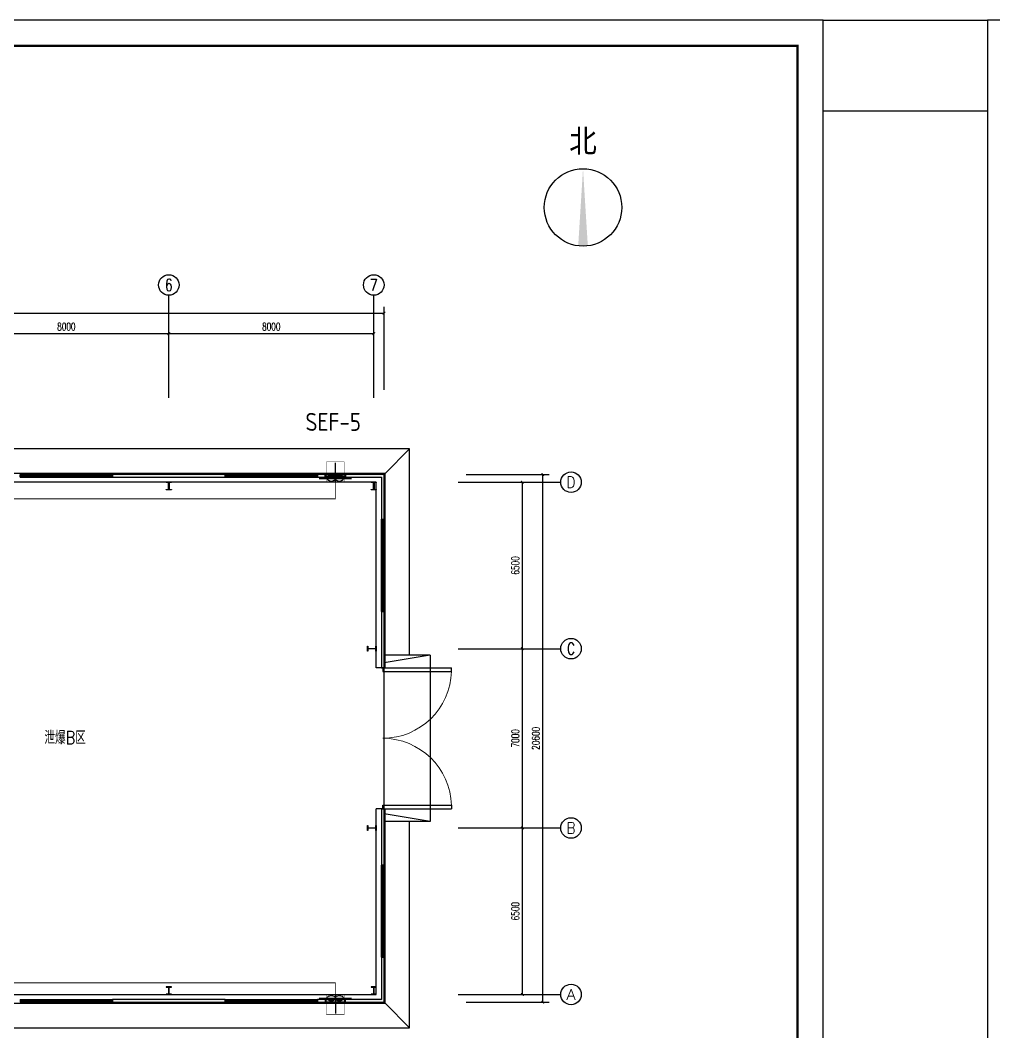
# Model space of a CAD drawing. Extents: x 1234595 to 2088511, y -80443 to 75292.
# Drawn here: x 1852965 to 1890966, y -40694 to -1201 of the extents above; entities that cross this region are included whole.
import ezdxf
from ezdxf.enums import TextEntityAlignment as Align

# ---------------------------------------------------------------- set-up
doc = ezdxf.new("R2010")
doc.units = 0
doc.header["$LTSCALE"] = 1000
doc.header["$MEASUREMENT"] = 0
doc.linetypes.add('CENTER2', pattern=[1.125, 0.75, -0.125, 0.125, -0.125])
doc.layers.get('0').update_dxf_attribs({"linetype": 'CONTINUOUS'})
doc.layers.get('Defpoints').update_dxf_attribs({"linetype": 'CONTINUOUS'})
doc.layers.add('_0', color=7, linetype='CONTINUOUS', lineweight=25)
for name, color, linetype in [('AXIS_TEXT', 7, 'CONTINUOUS'), ('DUCT-排烟中心线', 5, 'CENTER2'), ('DUCT-排烟管', 2, 'CONTINUOUS'), ('PUB_TITLE', 4, 'CONTINUOUS'), ('TH_TEXT', 7, 'CONTINUOUS'), ('WIRE-照明', 1, 'CONTINUOUS'), ('建筑底图', 251, 'CONTINUOUS')]:
    doc.layers.add(name, color=color, linetype=linetype)
doc.styles.add('_HZTXT', font='txt.shx', dxfattribs={"width": 0.8, "bigfont": 'HZTXT.shx'})
doc.styles.add('_TCH_AXIS', font='COMPLEX', dxfattribs={"bigfont": 'GBCBIG'})
doc.styles.add('_TCH_DIM_T3', font='SIMPLEX', dxfattribs={"width": 0.705882, "bigfont": 'GBCBIG'})
doc.styles.add('COMPLEX', font='COMPLEX')
doc.styles.add('HT', font='')
doc.styles.get("Standard").update_dxf_attribs({"font": 'GBENOR', "bigfont": 'GBCBIG'})
doc.styles.get('HT').set_extended_font_data('SimSun')
doc.dimstyles.new('_TCH_ARCH&&100', dxfattribs={"dimtxt": 297.5, "dimasz": 100, "dimexe": 250, "dimexo": 300, "dimgap": 126.25, "dimtad": 1, "dimdec": 0, "dimzin": 0, "dimdsep": 46, "dimtxsty": '_TCH_DIM_T3', "dimblk": 'ARCHTICK', "dimcen": 0.09, "dimclrt": 7, "dimazin": 2, "dimtfac": 1, "dimtdec": 0, "dimtix": 1, "dimtmove": 2, "dimatfit": 3, "dimfxl": 0, "dimtolj": 1, "dimtzin": 0, "dimarcsym": 0})

# ---------------------------------------------------------------- blocks, each defined once
blk = doc.blocks.new('SEF-550')
at = {"color": 2}
blk.add_line((-150, 630, -5400), (-150, -630, -5400), dxfattribs=at)
at = {"color": 2, "const_width": 20, "elevation": -2700}
blk.add_lwpolyline([(-300, 350), (-300, -350)], dxfattribs=at)
for centre in [(-150, 158, -2700), (-150, -157, -2700)]:
    blk.add_ellipse(centre, major_axis=(0, -158), ratio=0.68873)
at = {"layer": 'DUCT-排烟中心线'}
blk.add_line((0, 0), (-790, 0), dxfattribs=at)
at = {"layer": 'DUCT-排烟管', "const_width": 15}
for points in [[(0, 350), (-790, 350)], [(-790, 350), (-790, -350)], [(0, -350), (0, 350)], [(-790, -350), (0, -350)]]:
    blk.add_lwpolyline(points, dxfattribs=at)
blk = doc.blocks.new('_NORTH')
blk.add_circle((0, 0), 1200)
blk.add_solid([(-1191, 149), (-1191, -149), (1200, 0)])
blk = doc.blocks.new('$DorLib2D$00000002')
for p, q in [((-0.5, 0), (-0.5, 0.4875)), ((-0.475, 0.4875), (-0.5, 0.4875)), ((-0.475, 0), (-0.475, 0.4875)), ((0.475, 0), (0.475, 0.4875)), ((0.475, 0.4875), (0.5, 0.4875)), ((0.5, 0), (0.5, 0.4875)), ((-0.5, 0), (-0.475, 0)), ((0.5, 0), (0.475, 0))]:
    blk.add_line(p, q)
at = {"lineweight": 13}
for centre, start, end in [((-0.4875, 0), 0, 88.53072), ((0.4875, 0), 91.46928, 180)]:
    blk.add_arc(centre, 0.4875, start, end, dxfattribs=at)
blk = doc.blocks.new('$TCHSYS$WIN2D')
for p, q in [((-0.5, 0.5), (0.5, 0.5)), ((-0.5, 0.5), (-0.5, -0.5)), ((0.5, 0.5), (0.5, -0.5)), ((0.5, 0.167), (-0.5, 0.167)), ((0.5, -0.167), (-0.5, -0.167)), ((-0.5, -0.5), (0.5, -0.5))]:
    blk.add_line(p, q)
blk = doc.blocks.new('_ArchTick')
at = {"color": 0, "linetype": 'ByBlock', "const_width": 0.4}
blk.add_lwpolyline([(-0.5, -0.5), (0.5, 0.5)], dxfattribs=at)
blk = doc.blocks.new('*D199')
at = {"layer": 'Defpoints', "color": 0, "transparency": 16777216}
for p in [(1870065, -32737), (1872565, -32737), (1870065, -39237)]:
    blk.add_point(p, dxfattribs=at)
at = {"layer": '建筑底图', "color": 0, "lineweight": -2, "transparency": 16777216}
for p, q in [((1870365, -32737), (1872815, -32737)), ((1872565, -39237), (1872565, -32737)), ((1870365, -39237), (1872815, -39237))]:
    blk.add_line(p, q, dxfattribs=at)
at = {"layer": '建筑底图', "color": 0, "lineweight": -2, "transparency": 16777216, "xscale": 100, "yscale": 100, "zscale": 100}
for p, rotation in [((1872565, -32737), 90), ((1872565, -39237), 270)]:
    blk.add_blockref('_ArchTick', p, dxfattribs=dict(at, rotation=rotation))
at = {"layer": '建筑底图', "color": 7, "transparency": 16777216, "insert": (1872290, -35987), "char_height": 297.5, "attachment_point": 5, "rotation": 90, "style": '_TCH_DIM_T3'}
blk.add_mtext('\\A1;6500', dxfattribs=at)
blk = doc.blocks.new('*D200')
at = {"layer": 'Defpoints', "color": 0, "transparency": 16777216}
for p in [(1870065, -25737), (1872565, -25737), (1870065, -32737)]:
    blk.add_point(p, dxfattribs=at)
at = {"layer": '建筑底图', "color": 0, "lineweight": -2, "transparency": 16777216}
for p, q in [((1870365, -25737), (1872815, -25737)), ((1872565, -32737), (1872565, -25737)), ((1870365, -32737), (1872815, -32737))]:
    blk.add_line(p, q, dxfattribs=at)
at = {"layer": '建筑底图', "color": 0, "lineweight": -2, "transparency": 16777216, "xscale": 100, "yscale": 100, "zscale": 100}
for p, rotation in [((1872565, -25737), 90), ((1872565, -32737), 270)]:
    blk.add_blockref('_ArchTick', p, dxfattribs=dict(at, rotation=rotation))
at = {"layer": '建筑底图', "color": 7, "transparency": 16777216, "insert": (1872290, -29237), "char_height": 297.5, "attachment_point": 5, "rotation": 90, "style": '_TCH_DIM_T3'}
blk.add_mtext('\\A1;7000', dxfattribs=at)
blk = doc.blocks.new('*D201')
at = {"layer": 'Defpoints', "color": 0, "transparency": 16777216}
for p in [(1870065, -19237), (1872565, -19237), (1870065, -25737)]:
    blk.add_point(p, dxfattribs=at)
at = {"layer": '建筑底图', "color": 0, "lineweight": -2, "transparency": 16777216}
for p, q in [((1870365, -19237), (1872815, -19237)), ((1872565, -25737), (1872565, -19237)), ((1870365, -25737), (1872815, -25737))]:
    blk.add_line(p, q, dxfattribs=at)
at = {"layer": '建筑底图', "color": 0, "lineweight": -2, "transparency": 16777216, "xscale": 100, "yscale": 100, "zscale": 100}
for p, rotation in [((1872565, -19237), 90), ((1872565, -25737), 270)]:
    blk.add_blockref('_ArchTick', p, dxfattribs=dict(at, rotation=rotation))
at = {"layer": '建筑底图', "color": 7, "transparency": 16777216, "insert": (1872290, -22487), "char_height": 297.5, "attachment_point": 5, "rotation": 90, "style": '_TCH_DIM_T3'}
blk.add_mtext('\\A1;6500', dxfattribs=at)
blk = doc.blocks.new('*D202')
at = {"layer": 'Defpoints', "color": 0, "transparency": 16777216}
for p in [(1870065, -18937), (1873365, -18937), (1870065, -39537)]:
    blk.add_point(p, dxfattribs=at)
at = {"layer": '建筑底图', "color": 0, "lineweight": -2, "transparency": 16777216}
for p, q in [((1870365, -18937), (1873615, -18937)), ((1873365, -39537), (1873365, -18937)), ((1870365, -39537), (1873615, -39537))]:
    blk.add_line(p, q, dxfattribs=at)
at = {"layer": '建筑底图', "color": 0, "lineweight": -2, "transparency": 16777216, "xscale": 100, "yscale": 100, "zscale": 100}
for p, rotation in [((1873365, -18937), 90), ((1873365, -39537), 270)]:
    blk.add_blockref('_ArchTick', p, dxfattribs=dict(at, rotation=rotation))
at = {"layer": '建筑底图', "color": 7, "transparency": 16777216, "insert": (1873090, -29237), "char_height": 297.5, "attachment_point": 5, "rotation": 90, "style": '_TCH_DIM_T3'}
blk.add_mtext('\\A1;20600', dxfattribs=at)
blk = doc.blocks.new('_AXISO')
blk.add_circle((0, 0), 0.5)
at = {"layer": 'AXIS_TEXT', "style": 'COMPLEX', "width": 1.041667}
blk.add_attdef('A', text='', height=0.56, dxfattribs=at).set_placement((-0.25, -0.28), (0.25, -0.28), align=Align.FIT)
blk = doc.blocks.new('*D207')
at = {"layer": 'Defpoints', "color": 0, "transparency": 16777216}
for p in [(1858765, -13437), (1850765, -15937), (1858765, -15937)]:
    blk.add_point(p, dxfattribs=at)
at = {"layer": '建筑底图', "color": 0, "lineweight": -2, "transparency": 16777216}
for p, q in [((1850765, -15637), (1850765, -13187)), ((1858765, -15637), (1858765, -13187)), ((1850765, -13437), (1858765, -13437))]:
    blk.add_line(p, q, dxfattribs=at)
at = {"layer": '建筑底图', "color": 0, "lineweight": -2, "transparency": 16777216, "xscale": 100, "yscale": 100, "zscale": 100, "rotation": 180}
blk.add_blockref('_ArchTick', (1850765, -13437), dxfattribs=at)
at = {"layer": '建筑底图', "color": 0, "lineweight": -2, "transparency": 16777216, "xscale": 100, "yscale": 100, "zscale": 100}
blk.add_blockref('_ArchTick', (1858765, -13437), dxfattribs=at)
at = {"layer": '建筑底图', "color": 7, "transparency": 16777216, "insert": (1854765, -13162), "char_height": 297.5, "attachment_point": 5, "style": '_TCH_DIM_T3'}
blk.add_mtext('\\A1;8000', dxfattribs=at)
blk = doc.blocks.new('*D208')
at = {"layer": 'Defpoints', "color": 0, "transparency": 16777216}
for p in [(1866765, -13437), (1858765, -15937), (1866765, -15937)]:
    blk.add_point(p, dxfattribs=at)
at = {"layer": '建筑底图', "color": 0, "lineweight": -2, "transparency": 16777216}
for p, q in [((1858765, -15637), (1858765, -13187)), ((1866765, -15637), (1866765, -13187)), ((1858765, -13437), (1866765, -13437))]:
    blk.add_line(p, q, dxfattribs=at)
at = {"layer": '建筑底图', "color": 0, "lineweight": -2, "transparency": 16777216, "xscale": 100, "yscale": 100, "zscale": 100, "rotation": 180}
blk.add_blockref('_ArchTick', (1858765, -13437), dxfattribs=at)
at = {"layer": '建筑底图', "color": 0, "lineweight": -2, "transparency": 16777216, "xscale": 100, "yscale": 100, "zscale": 100}
blk.add_blockref('_ArchTick', (1866765, -13437), dxfattribs=at)
at = {"layer": '建筑底图', "color": 7, "transparency": 16777216, "insert": (1862765, -13162), "char_height": 297.5, "attachment_point": 5, "style": '_TCH_DIM_T3'}
blk.add_mtext('\\A1;8000', dxfattribs=at)
blk = doc.blocks.new('*D209')
at = {"layer": 'Defpoints', "color": 0, "transparency": 16777216}
for p in [(1867165, -12637), (1818365, -15937), (1867165, -15937)]:
    blk.add_point(p, dxfattribs=at)
at = {"layer": '建筑底图', "color": 0, "lineweight": -2, "transparency": 16777216}
for p, q in [((1818365, -15637), (1818365, -12387)), ((1818365, -12637), (1867165, -12637)), ((1867165, -15637), (1867165, -12387))]:
    blk.add_line(p, q, dxfattribs=at)
at = {"layer": '建筑底图', "color": 0, "lineweight": -2, "transparency": 16777216, "xscale": 100, "yscale": 100, "zscale": 100, "rotation": 180}
blk.add_blockref('_ArchTick', (1818365, -12637), dxfattribs=at)
at = {"layer": '建筑底图', "color": 0, "lineweight": -2, "transparency": 16777216, "xscale": 100, "yscale": 100, "zscale": 100}
blk.add_blockref('_ArchTick', (1867165, -12637), dxfattribs=at)
at = {"layer": '建筑底图', "color": 7, "transparency": 16777216, "insert": (1842765, -12362), "char_height": 297.5, "attachment_point": 5, "style": '_TCH_DIM_T3'}
blk.add_mtext('\\A1;48800', dxfattribs=at)

msp = doc.modelspace()

# ---------------------------------------------------------------- hatches: boundary and pattern name
at = {"layer": '建筑底图'}
for points in [[(1860964.6, -18936.9), (1856564.6, -18936.9), (1856594.6, -18966.9), (1860934.6, -18966.9)], [(1856564.6, -18936.9), (1856564.6, -19036.9), (1856594.6, -19006.9), (1856594.6, -18966.9)], [(1860964.6, -19036.9), (1860964.6, -18936.9), (1860934.6, -18966.9), (1860934.6, -19006.9)], [(1867164.6, -18936.9), (1864564.6, -18936.9), (1864594.6, -18966.9), (1867134.6, -18966.9)], [(1864564.6, -18936.9), (1864564.6, -19036.9), (1864594.6, -19006.9), (1864594.6, -18966.9)], [(1867164.6, -20686.9), (1867164.6, -18936.9), (1867134.6, -18966.9), (1867134.6, -20656.9)], [(1856564.6, -19036.9), (1860964.6, -19036.9), (1860934.6, -19006.9), (1856594.6, -19006.9)], [(1858774.6, -19520.9), (1858864.6, -19520.9), (1858864.6, -19536.9), (1858664.6, -19536.9), (1858664.6, -19520.9), (1858754.6, -19520.9), (1858754.6, -19252.9), (1858664.6, -19252.9), (1858664.6, -19236.9), (1858864.6, -19236.9), (1858864.6, -19252.9), (1858774.6, -19252.9)], [(1864564.6, -19036.9), (1867064.6, -19036.9), (1867094.6, -19006.9), (1864594.6, -19006.9)], [(1866774.6, -19520.9), (1866864.6, -19520.9), (1866864.6, -19536.9), (1866664.6, -19536.9), (1866664.6, -19520.9), (1866754.6, -19520.9), (1866754.6, -19252.9), (1866664.6, -19252.9), (1866664.6, -19236.9), (1866864.6, -19236.9), (1866864.6, -19252.9), (1866774.6, -19252.9)], [(1867064.6, -19036.9), (1867064.6, -20686.9), (1867094.6, -20656.9), (1867094.6, -19006.9)], [(1867064.6, -20686.9), (1867164.6, -20686.9), (1867134.6, -20656.9), (1867094.6, -20656.9)], [(1867164.6, -24286.9), (1867064.6, -24286.9), (1867094.6, -24316.9), (1867134.6, -24316.9)], [(1867064.6, -24286.9), (1867064.6, -26486.9), (1867094.6, -26456.9), (1867094.6, -24316.9)], [(1867164.6, -26486.9), (1867164.6, -24286.9), (1867134.6, -24316.9), (1867134.6, -26456.9)], [(1866848.6, -25726.9), (1866848.6, -25636.9), (1866864.6, -25636.9), (1866864.6, -25836.9), (1866848.6, -25836.9), (1866848.6, -25746.9), (1866530.6, -25746.9), (1866530.6, -25836.9), (1866514.6, -25836.9), (1866514.6, -25636.9), (1866530.6, -25636.9), (1866530.6, -25726.9)], [(1867064.6, -26486.9), (1867164.6, -26486.9), (1867134.6, -26456.9), (1867094.6, -26456.9)], [(1867164.6, -31986.9), (1867064.6, -31986.9), (1867094.6, -32016.9), (1867134.6, -32016.9)], [(1867064.6, -31986.9), (1867064.6, -34186.9), (1867094.6, -34156.9), (1867094.6, -32016.9)], [(1867164.6, -34186.9), (1867164.6, -31986.9), (1867134.6, -32016.9), (1867134.6, -34156.9)], [(1866848.6, -32726.9), (1866848.6, -32636.9), (1866864.6, -32636.9), (1866864.6, -32836.9), (1866848.6, -32836.9), (1866848.6, -32746.9), (1866530.6, -32746.9), (1866530.6, -32836.9), (1866514.6, -32836.9), (1866514.6, -32636.9), (1866530.6, -32636.9), (1866530.6, -32726.9)], [(1867064.6, -34186.9), (1867164.6, -34186.9), (1867134.6, -34156.9), (1867094.6, -34156.9)], [(1867164.6, -37786.9), (1867064.6, -37786.9), (1867094.6, -37816.9), (1867134.6, -37816.9)], [(1867064.6, -37786.9), (1867064.6, -39436.9), (1867094.6, -39466.9), (1867094.6, -37816.9)], [(1867164.6, -39536.9), (1867164.6, -37786.9), (1867134.6, -37816.9), (1867134.6, -39506.9)], [(1858774.6, -38952.9), (1858864.6, -38952.9), (1858864.6, -38936.9), (1858664.6, -38936.9), (1858664.6, -38952.9), (1858754.6, -38952.9), (1858754.6, -39220.9), (1858664.6, -39220.9), (1858664.6, -39236.9), (1858864.6, -39236.9), (1858864.6, -39220.9), (1858774.6, -39220.9)], [(1866774.6, -38952.9), (1866864.6, -38952.9), (1866864.6, -38936.9), (1866664.6, -38936.9), (1866664.6, -38952.9), (1866754.6, -38952.9), (1866754.6, -39220.9), (1866664.6, -39220.9), (1866664.6, -39236.9), (1866864.6, -39236.9), (1866864.6, -39220.9), (1866774.6, -39220.9)], [(1860964.6, -39436.9), (1856564.6, -39436.9), (1856594.6, -39466.9), (1860934.6, -39466.9)], [(1856564.6, -39436.9), (1856564.6, -39536.9), (1856594.6, -39506.9), (1856594.6, -39466.9)], [(1860964.6, -39536.9), (1860964.6, -39436.9), (1860934.6, -39466.9), (1860934.6, -39506.9)], [(1867064.6, -39436.9), (1864564.6, -39436.9), (1864594.6, -39466.9), (1867094.6, -39466.9)], [(1864564.6, -39436.9), (1864564.6, -39536.9), (1864594.6, -39506.9), (1864594.6, -39466.9)], [(1856564.6, -39536.9), (1860964.6, -39536.9), (1860934.6, -39506.9), (1856594.6, -39506.9)], [(1864564.6, -39536.9), (1867164.6, -39536.9), (1867134.6, -39506.9), (1864594.6, -39506.9)]]:
    msp.add_hatch(color=256, dxfattribs=at).paths.add_polyline_path(points)

# ---------------------------------------------------------------- linework, layer by layer
at = {"layer": '_0', "color": 0}
msp.add_lwpolyline([(1884303.7, -1200.6), (1890716.1, -1200.6), (1890716.1, -4754), (1884303.7, -4754)], close=True, dxfattribs=at)
msp.add_lwpolyline([(1884303.7, -1200.6), (1890716.1, -1200.6), (1890716.1, -4754), (1884303.7, -4754)], close=True, dxfattribs=at)
at = {"layer": 'PUB_TITLE', "color": 4}
msp.add_lwpolyline([(1800203.7, -60600.6), (1884303.7, -60600.6), (1884303.7, -1200.6), (1800203.7, -1200.6)], close=True, dxfattribs=at)
at = {"layer": 'PUB_TITLE'}
msp.add_lwpolyline([(1974816.1, -60600.6), (1974816.1, -1200.6), (1890716.1, -1200.6), (1890716.1, -60600.6)], close=True, dxfattribs=at)
at = {"layer": 'PUB_TITLE', "color": 4, "const_width": 100}
msp.add_lwpolyline([(1802703.7, -59600.6), (1883303.7, -59600.6), (1883303.7, -2200.6), (1802703.7, -2200.6)], close=True, dxfattribs=at)
at = {"layer": 'WIRE-照明', "color": 2, "const_width": 35}
for points in [[(1828665.6, -38936.9), (1828665.6, -19885.4), (1865264.6, -19885.4), (1865264.6, -19236.9)], [(1828730.3, -38936.9), (1828730.3, -38786.9), (1865264.6, -38786.9), (1865264.6, -39236.9)]]:
    msp.add_lwpolyline(points, dxfattribs=at)
at = {"layer": '建筑底图'}
for p, q in [((1858764.6, -15936.9), (1858764.6, -11936.9)), ((1866764.6, -15936.9), (1866764.6, -11936.9)), ((1867204.6, -18896.9), (1868164.6, -17936.9)), ((1860964.6, -18936.9), (1856564.6, -18936.9)), ((1856564.6, -18936.9), (1856564.6, -19036.9)), ((1860964.6, -19036.9), (1860964.6, -18936.9)), ((1867164.6, -18936.9), (1864564.6, -18936.9)), ((1864564.6, -18936.9), (1864564.6, -19036.9)), ((1867164.6, -20686.9), (1867164.6, -18936.9)), ((1856564.6, -19036.9), (1860964.6, -19036.9)), ((1864564.6, -19036.9), (1867064.6, -19036.9)), ((1867064.6, -19036.9), (1867064.6, -20686.9)), ((1870064.6, -19236.9), (1874064.6, -19236.9)), ((1867064.6, -20686.9), (1867164.6, -20686.9)), ((1867164.6, -24286.9), (1867064.6, -24286.9)), ((1867064.6, -24286.9), (1867064.6, -26486.9)), ((1867164.6, -26486.9), (1867164.6, -24286.9)), ((1868964.6, -25986.9), (1867164.6, -26286.9)), ((1868964.6, -25986.9), (1867164.6, -25986.9)), ((1868964.6, -25986.9), (1868964.6, -32486.9)), ((1870064.6, -25736.9), (1874064.6, -25736.9)), ((1867064.6, -26486.9), (1866864.6, -26486.9)), ((1867064.6, -26486.9), (1867164.6, -26486.9)), ((1867164.6, -26486.9), (1867204.6, -26486.9)), ((1867164.6, -31986.9), (1867164.6, -26486.9)), ((1867064.6, -31986.9), (1866864.6, -31986.9)), ((1867164.6, -31986.9), (1867064.6, -31986.9)), ((1867064.6, -31986.9), (1867064.6, -34186.9)), ((1867164.6, -31986.9), (1867204.6, -31986.9)), ((1867164.6, -34186.9), (1867164.6, -31986.9)), ((1868964.6, -32486.9), (1867164.6, -32186.9)), ((1868964.6, -32486.9), (1867164.6, -32486.9)), ((1870064.6, -32736.9), (1874064.6, -32736.9)), ((1867064.6, -34186.9), (1867164.6, -34186.9)), ((1867164.6, -37786.9), (1867064.6, -37786.9)), ((1867064.6, -37786.9), (1867064.6, -39436.9)), ((1867164.6, -39536.9), (1867164.6, -37786.9)), ((1860964.6, -39436.9), (1856564.6, -39436.9)), ((1856564.6, -39436.9), (1856564.6, -39536.9)), ((1860964.6, -39536.9), (1860964.6, -39436.9)), ((1867064.6, -39436.9), (1864564.6, -39436.9)), ((1864564.6, -39436.9), (1864564.6, -39536.9)), ((1870064.6, -39236.9), (1874064.6, -39236.9)), ((1856564.6, -39536.9), (1860964.6, -39536.9)), ((1864564.6, -39536.9), (1867164.6, -39536.9)), ((1867204.6, -39576.9), (1868164.6, -40536.9))]:
    msp.add_line(p, q, dxfattribs=at)
for points in [[(1868164.6, -25986.9), (1868164.6, -17936.9), (1842014.6, -17936.9)], [(1867204.6, -26486.9), (1867204.6, -18896.9), (1841514.6, -18896.9)], [(1865657.1, -19036.9), (1864872.1, -19036.9), (1864872.1, -18936.9), (1865657.1, -18936.9), (1865657.1, -19036.9)], [(1866864.6, -26486.9), (1866864.6, -19236.9), (1841514.6, -19236.9)], [(1841514.6, -39236.9), (1866864.6, -39236.9), (1866864.6, -31986.9)], [(1841514.6, -39576.9), (1867204.6, -39576.9), (1867204.6, -31986.9)], [(1842014.6, -40536.9), (1868164.6, -40536.9), (1868164.6, -32486.9)], [(1865657.1, -39436.9), (1864872.1, -39436.9), (1864872.1, -39536.9), (1865657.1, -39536.9), (1865657.1, -39436.9)]]:
    msp.add_lwpolyline(points, dxfattribs=at)
for points in [[(1865642.1, -19021.9), (1864887.1, -19021.9), (1864887.1, -18951.9), (1865642.1, -18951.9)], [(1858664.6, -19236.9), (1858864.6, -19236.9), (1858864.6, -19252.9), (1858774.6, -19252.9), (1858774.6, -19520.9), (1858864.6, -19520.9), (1858864.6, -19536.9), (1858664.6, -19536.9), (1858664.6, -19520.9), (1858754.6, -19520.9), (1858754.6, -19252.9), (1858664.6, -19252.9)], [(1866664.6, -19236.9), (1866864.6, -19236.9), (1866864.6, -19252.9), (1866774.6, -19252.9), (1866774.6, -19520.9), (1866864.6, -19520.9), (1866864.6, -19536.9), (1866664.6, -19536.9), (1866664.6, -19520.9), (1866754.6, -19520.9), (1866754.6, -19252.9), (1866664.6, -19252.9)], [(1866514.6, -25836.9), (1866514.6, -25636.9), (1866530.6, -25636.9), (1866530.6, -25726.9), (1866848.6, -25726.9), (1866848.6, -25636.9), (1866864.6, -25636.9), (1866864.6, -25836.9), (1866848.6, -25836.9), (1866848.6, -25746.9), (1866530.6, -25746.9), (1866530.6, -25836.9)], [(1866514.6, -32836.9), (1866514.6, -32636.9), (1866530.6, -32636.9), (1866530.6, -32726.9), (1866848.6, -32726.9), (1866848.6, -32636.9), (1866864.6, -32636.9), (1866864.6, -32836.9), (1866848.6, -32836.9), (1866848.6, -32746.9), (1866530.6, -32746.9), (1866530.6, -32836.9)], [(1858664.6, -39236.9), (1858864.6, -39236.9), (1858864.6, -39220.9), (1858774.6, -39220.9), (1858774.6, -38952.9), (1858864.6, -38952.9), (1858864.6, -38936.9), (1858664.6, -38936.9), (1858664.6, -38952.9), (1858754.6, -38952.9), (1858754.6, -39220.9), (1858664.6, -39220.9)], [(1866664.6, -39236.9), (1866864.6, -39236.9), (1866864.6, -39220.9), (1866774.6, -39220.9), (1866774.6, -38952.9), (1866864.6, -38952.9), (1866864.6, -38936.9), (1866664.6, -38936.9), (1866664.6, -38952.9), (1866754.6, -38952.9), (1866754.6, -39220.9), (1866664.6, -39220.9)], [(1865642.1, -39451.9), (1864887.1, -39451.9), (1864887.1, -39521.9), (1865642.1, -39521.9)]]:
    msp.add_lwpolyline(points, close=True, dxfattribs=at)

# ---------------------------------------------------------------- block references
at = {"xscale": -1, "rotation": 89.99999999995683}
msp.add_blockref('SEF-550', (1865264.6, -19236.9), dxfattribs=at)
at = {"rotation": 89.9999999999568}
msp.add_blockref('SEF-550', (1865264.6, -39236.9), dxfattribs=at)
at = {"layer": '建筑底图', "rotation": 90}
for name, p, xscale, yscale, zscale in [('_NORTH', (1874932.3, -8509.9, -12083.9), 1.260000000009313, 1.260000000009313, 1.260000000009313), ('$TCHSYS$WIN2D', (1867114.6, -22486.9), 3600, 100, 3600), ('$DorLib2D$00000002', (1867114.6, -29236.9), -5500, -5500, -5500), ('$TCHSYS$WIN2D', (1867114.6, -35986.9), 3600, 100, 3600)]:
    msp.add_blockref(name, p, dxfattribs=dict(at, xscale=xscale, yscale=yscale, zscale=zscale))
at = {"layer": '建筑底图'}
ref = msp.add_blockref('_AXISO', (1858764.6, -11536.9), dxfattribs=dict(at, xscale=800, yscale=800, zscale=800))
ref.add_attrib('A', '6', dxfattribs={"layer": 'AXIS_TEXT', "color": 0, "height": 465.9, "style": '_TCH_AXIS'}).set_placement((1858609.3, -11769.9), (1858919.9, -11769.9), align=Align.FIT)
ref = msp.add_blockref('_AXISO', (1866764.6, -11536.9), dxfattribs=dict(at, xscale=800, yscale=800, zscale=800))
ref.add_attrib('A', '7', dxfattribs={"layer": 'AXIS_TEXT', "color": 0, "height": 465.9, "style": '_TCH_AXIS'}).set_placement((1866609.3, -11769.9), (1866919.9, -11769.9), align=Align.FIT)
at = {"layer": '建筑底图', "xscale": 3600, "zscale": 3600}
for p, yscale in [((1854764.6, -18986.9), -100), ((1862764.6, -18986.9), -100), ((1854764.6, -39486.9), 100), ((1862764.6, -39486.9), 100)]:
    msp.add_blockref('$TCHSYS$WIN2D', p, dxfattribs=dict(at, yscale=yscale))
at = {"layer": '建筑底图'}
ref = msp.add_blockref('_AXISO', (1874464.6, -19236.9), dxfattribs=dict(at, xscale=800, yscale=800, zscale=800))
ref.add_attrib('A', 'D', dxfattribs={"layer": 'AXIS_TEXT', "color": 0, "height": 435.3, "style": '_TCH_AXIS'}).set_placement((1874288.4, -19454.5), (1874640.8, -19454.5), align=Align.FIT)
ref = msp.add_blockref('_AXISO', (1874464.6, -25736.9), dxfattribs=dict(at, xscale=800, yscale=800, zscale=800))
ref.add_attrib('A', 'C', dxfattribs={"layer": 'AXIS_TEXT', "color": 0, "height": 455.7, "style": '_TCH_AXIS'}).set_placement((1874301.9, -25964.7), (1874627.4, -25964.7), align=Align.FIT)
ref = msp.add_blockref('_AXISO', (1874464.6, -32736.9), dxfattribs=dict(at, xscale=800, yscale=800, zscale=800))
ref.add_attrib('A', 'B', dxfattribs={"layer": 'AXIS_TEXT', "color": 0, "height": 435.3, "style": '_TCH_AXIS'}).set_placement((1874288.4, -32954.5), (1874640.8, -32954.5), align=Align.FIT)
ref = msp.add_blockref('_AXISO', (1874464.6, -39236.9), dxfattribs=dict(at, xscale=800, yscale=800, zscale=800))
ref.add_attrib('A', 'A', dxfattribs={"layer": 'AXIS_TEXT', "color": 0, "height": 425.2, "style": '_TCH_AXIS'}).set_placement((1874282.4, -39449.5), (1874646.8, -39449.5), align=Align.FIT)

# ---------------------------------------------------------------- texts
at = {"layer": 'TH_TEXT'}
msp.add_text('SEF-5', height=700, dxfattribs=at).set_placement((1864097.1, -17233.2))
at = {"layer": '建筑底图'}
for s, height, style, width, p in [('北', 900.8, 'HT', 0.88, (1874390.7, -6361.7, -12083.9)), ('泄爆B区', 517.24, '_HZTXT', 0.8, (1853908.2, -29468.8))]:
    msp.add_text(s, height=height, dxfattribs=dict(at, style=style, width=width)).set_placement(p)

# ---------------------------------------------------------------- dimensions: what is measured, and where the dimension line sits
for p1, p2, distance, picture, middle in [((1818364.6, -15936.9), (1867164.6, -15936.9), 3300, '*D209', (1842764.6, -12361.9)), ((1850764.6, -15936.9), (1858764.6, -15936.9), 2500, '*D207', (1854764.6, -13161.9)), ((1858764.6, -15936.9), (1866764.6, -15936.9), 2500, '*D208', (1862764.6, -13161.9)), ((1870064.6, -39536.9), (1870064.6, -18936.9), -3300, '*D202', (1873089.6, -29236.9)), ((1870064.6, -25736.9), (1870064.6, -19236.9), -2500, '*D201', (1872289.6, -22486.9)), ((1870064.6, -32736.9), (1870064.6, -25736.9), -2500, '*D200', (1872289.6, -29236.9)), ((1870064.6, -39236.9), (1870064.6, -32736.9), -2500, '*D199', (1872289.6, -35986.9))]:
    dim = msp.add_aligned_dim(p1=p1, p2=p2, distance=distance, dimstyle='_TCH_ARCH&&100', dxfattribs=at)
    dim.commit()
    dim.dimension.update_dxf_attribs({"geometry": picture, "text_midpoint": middle})

doc.saveas('drawing.dxf')
